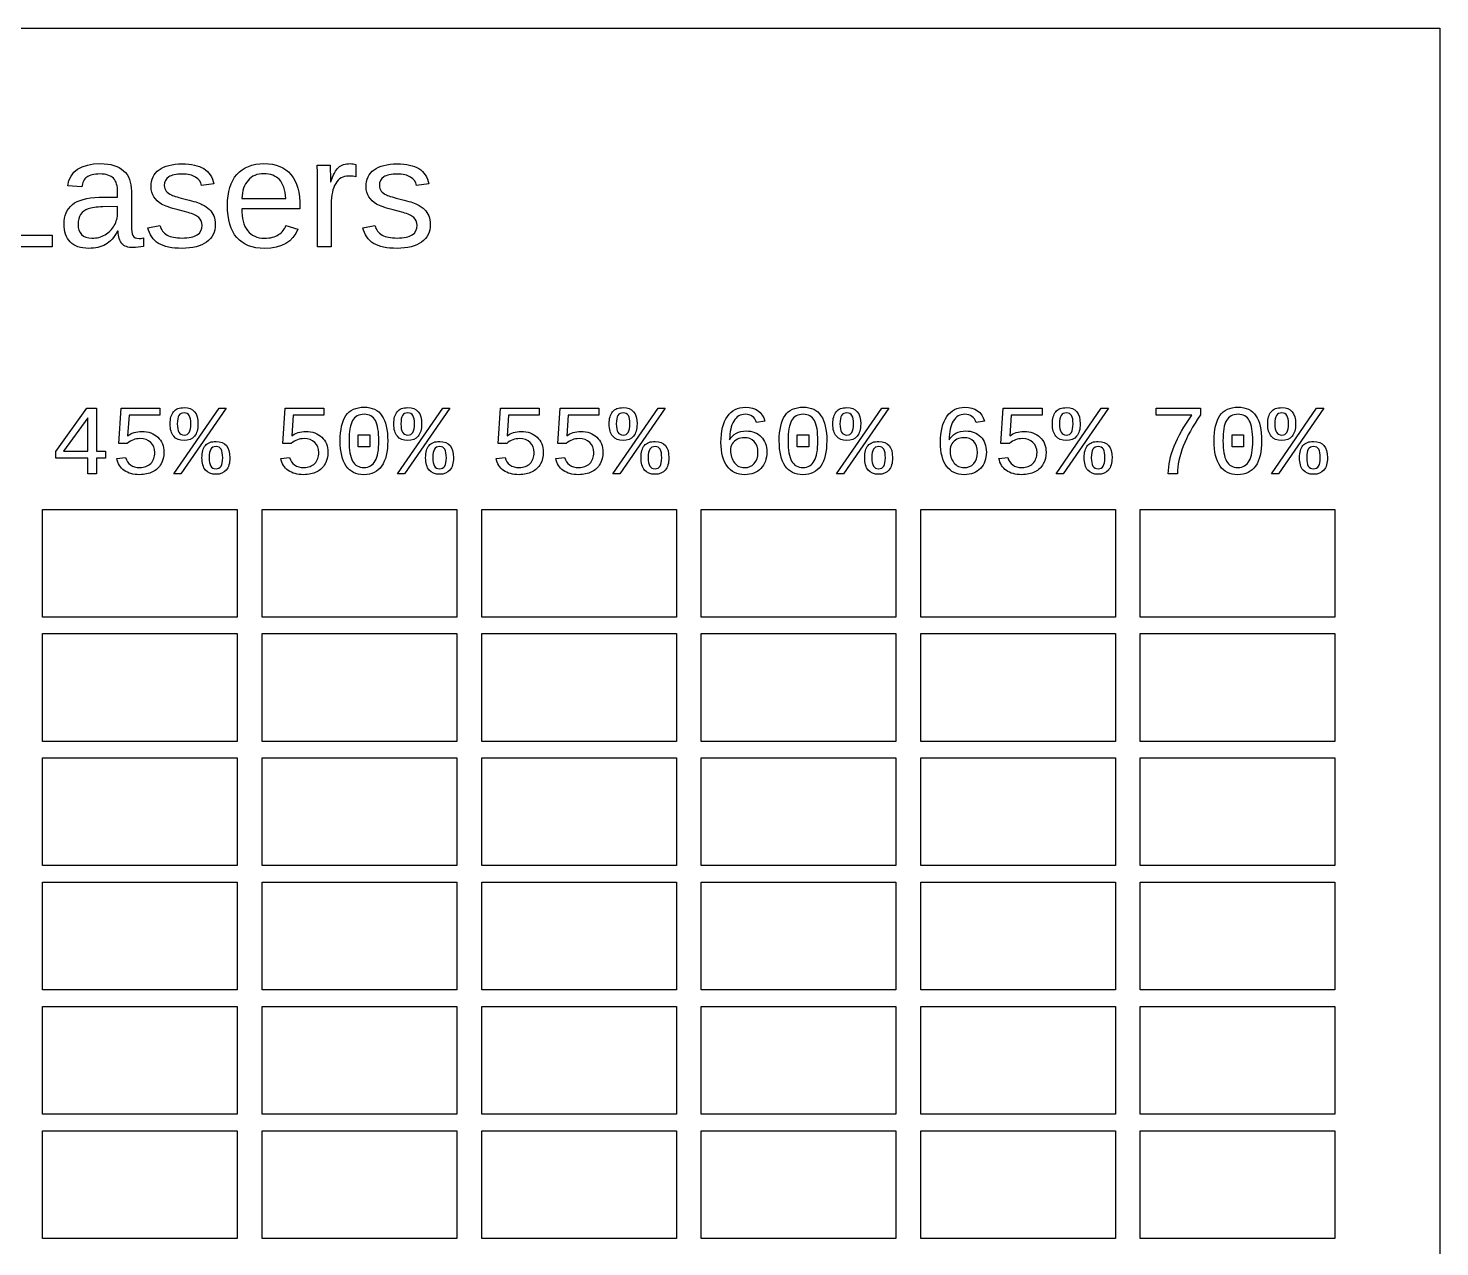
# Model space of a CAD drawing. Extents: x 0 to 218, y 0 to 155.
# Drawn here: x 127.7 to 217.9, y 77 to 154.9 of the extents above; entities that cross this region are included whole.
import ezdxf

# ---------------------------------------------------------------- set-up
doc = ezdxf.new("R2010")
doc.units = 0
doc.layers.add('Ebene_1', color=7, linetype='CONTINUOUS')

msp = doc.modelspace()

# ---------------------------------------------------------------- linework, layer by layer
at = {"layer": 'Ebene_1', "color": 7}
for points in [[(0.131722, 154.868278), (217.86828, 154.868278), (217.86828, 154.868278), (217.86828, 0.131717), (217.86828, 0.131717), (0.131722, 0.131717), (0.131722, 0.131717), (0.131722, 154.868278), (0.131722, 154.868278)], [(124.87854, 140.904486), (124.87854, 147.700281), (125.79976, 147.700281), (125.79976, 141.656894), (129.23383, 141.656894), (129.23383, 140.904486)], [(139.64701, 142.346602)], [(153.38329, 142.346602)], [(131.56344, 140.808023)], [(131.76115, 141.459146)], [(132.053162, 127.406605), (132.053162, 126.417518), (131.495057, 126.417518), (131.495057, 127.406605), (129.467273, 127.406605), (129.467273, 127.840687), (131.436145, 130.600209), (132.053162, 130.600209), (132.053162, 127.846888), (132.636071, 127.846888), (132.636071, 127.406605)], [(131.495057, 129.995594), (129.944764, 127.846888), (131.495057, 127.846888)], [(137.448181, 126.417518), (136.998598, 126.417518), (139.888343, 130.612611), (140.34413, 130.612611)], [(137.665223, 130.637416)], [(151.735681, 126.417518), (151.286098, 126.417518), (154.175843, 130.612611), (154.63163, 130.612611)], [(151.952723, 130.637416)], [(165.494021, 126.417518), (165.044438, 126.417518), (167.934183, 130.612611), (168.38997, 130.612611)], [(165.711063, 130.637416)], [(179.781511, 126.417518), (179.331928, 126.417518), (182.221673, 130.612611), (182.67746, 130.612611)], [(179.998553, 130.637416)], [(193.804431, 126.417518), (193.354848, 126.417518), (196.244593, 130.612611), (196.70038, 130.612611)], [(194.021473, 130.637416)], [(207.562761, 126.417518), (207.113178, 126.417518), (210.002923, 130.612611), (210.45871, 130.612611)], [(207.779803, 130.637416)], [(138.086903, 129.595619)], [(152.374403, 129.595619)], [(166.132743, 129.595619)], [(180.420233, 129.595619)], [(194.443153, 129.595619)], [(208.201483, 129.595619)], [(139.699208, 128.479408)], [(148.780824, 128.138343), (148.780824, 128.910389), (149.50946, 128.910389), (149.50946, 128.138343)], [(150.095473, 128.510414)], [(150.66288, 128.510414)], [(153.986708, 128.479408)], [(167.745048, 128.479408)], [(176.826654, 128.138343), (176.826654, 128.910389), (177.55529, 128.910389), (177.55529, 128.138343)], [(178.141303, 128.510414)], [(178.70871, 128.510414)], [(182.032538, 128.479408)], [(196.055458, 128.479408)], [(204.607904, 128.138343), (204.607904, 128.910389), (205.33654, 128.910389), (205.33654, 128.138343)], [(205.922553, 128.510414)], [(206.48996, 128.510414)], [(209.813788, 128.479408)], [(136.362976, 127.794178)], [(140.120888, 127.437611)], [(146.842958, 127.794178)], [(154.408388, 127.437611)], [(160.601298, 127.794178)], [(164.408816, 127.794178)], [(168.166728, 127.437611)], [(174.312078, 127.775575)], [(174.879485, 127.800379)], [(182.454218, 127.437611)], [(188.334998, 127.775575)], [(188.902405, 127.800379)], [(192.719226, 127.794178)], [(196.477138, 127.437611)], [(210.235468, 127.437611)], [(128.61871, 124.139582), (141.05413, 124.139582), (141.05413, 124.139582), (141.05413, 117.260413), (141.05413, 117.260413), (128.61871, 117.260413), (128.61871, 117.260413), (128.61871, 124.139582), (128.61871, 124.139582)], [(142.64165, 124.139582), (155.07706, 124.139582), (155.07706, 124.139582), (155.07706, 117.260413), (155.07706, 117.260413), (142.64165, 117.260413), (142.64165, 117.260413), (142.64165, 124.139582), (142.64165, 124.139582)], [(156.66457, 124.139582), (169.09998, 124.139582), (169.09998, 124.139582), (169.09998, 117.260413), (169.09998, 117.260413), (156.66457, 117.260413), (156.66457, 117.260413), (156.66457, 124.139582), (156.66457, 124.139582)], [(170.68745, 124.139582), (183.12287, 124.139582), (183.12287, 124.139582), (183.12287, 117.260413), (183.12287, 117.260413), (170.68745, 117.260413), (170.68745, 117.260413), (170.68745, 124.139582), (170.68745, 124.139582)], [(184.71034, 124.139582), (197.14576, 124.139582), (197.14576, 124.139582), (197.14576, 117.260413), (197.14576, 117.260413), (184.71034, 117.260413), (184.71034, 117.260413), (184.71034, 124.139582), (184.71034, 124.139582)], [(198.73323, 124.139582), (211.16865, 124.139582), (211.16865, 124.139582), (211.16865, 117.260413), (211.16865, 117.260413), (198.73323, 117.260413), (198.73323, 117.260413), (198.73323, 124.139582), (198.73323, 124.139582)], [(128.61871, 116.202077), (141.05413, 116.202077), (141.05413, 116.202077), (141.05413, 109.322907), (141.05413, 109.322907), (128.61871, 109.322907), (128.61871, 109.322907), (128.61871, 116.202077), (128.61871, 116.202077)], [(142.64165, 116.202077), (155.07706, 116.202077), (155.07706, 116.202077), (155.07706, 109.322907), (155.07706, 109.322907), (142.64165, 109.322907), (142.64165, 109.322907), (142.64165, 116.202077), (142.64165, 116.202077)], [(156.66457, 116.202077), (169.09998, 116.202077), (169.09998, 116.202077), (169.09998, 109.322907), (169.09998, 109.322907), (156.66457, 109.322907), (156.66457, 109.322907), (156.66457, 116.202077), (156.66457, 116.202077)], [(170.68745, 116.202077), (183.12287, 116.202077), (183.12287, 116.202077), (183.12287, 109.322907), (183.12287, 109.322907), (170.68745, 109.322907), (170.68745, 109.322907), (170.68745, 116.202077), (170.68745, 116.202077)], [(184.71034, 116.202077), (197.14576, 116.202077), (197.14576, 116.202077), (197.14576, 109.322907), (197.14576, 109.322907), (184.71034, 109.322907), (184.71034, 109.322907), (184.71034, 116.202077), (184.71034, 116.202077)], [(198.73323, 116.202077), (211.16865, 116.202077), (211.16865, 116.202077), (211.16865, 109.322907), (211.16865, 109.322907), (198.73323, 109.322907), (198.73323, 109.322907), (198.73323, 116.202077), (198.73323, 116.202077)], [(128.61871, 108.264569), (141.05413, 108.264569), (141.05413, 108.264569), (141.05413, 101.3854), (141.05413, 101.3854), (128.61871, 101.3854), (128.61871, 101.3854), (128.61871, 108.264569), (128.61871, 108.264569)], [(142.64165, 108.264569), (155.07706, 108.264569), (155.07706, 108.264569), (155.07706, 101.3854), (155.07706, 101.3854), (142.64165, 101.3854), (142.64165, 101.3854), (142.64165, 108.264569), (142.64165, 108.264569)], [(156.66457, 108.264569), (169.09998, 108.264569), (169.09998, 108.264569), (169.09998, 101.3854), (169.09998, 101.3854), (156.66457, 101.3854), (156.66457, 101.3854), (156.66457, 108.264569), (156.66457, 108.264569)], [(170.68745, 108.264569), (183.12287, 108.264569), (183.12287, 108.264569), (183.12287, 101.3854), (183.12287, 101.3854), (170.68745, 101.3854), (170.68745, 101.3854), (170.68745, 108.264569), (170.68745, 108.264569)], [(184.71034, 108.264569), (197.14576, 108.264569), (197.14576, 108.264569), (197.14576, 101.3854), (197.14576, 101.3854), (184.71034, 101.3854), (184.71034, 101.3854), (184.71034, 108.264569), (184.71034, 108.264569)], [(198.73323, 108.264569), (211.16865, 108.264569), (211.16865, 108.264569), (211.16865, 101.3854), (211.16865, 101.3854), (198.73323, 101.3854), (198.73323, 101.3854), (198.73323, 108.264569), (198.73323, 108.264569)], [(128.61871, 100.327062), (141.05413, 100.327062), (141.05413, 100.327062), (141.05413, 93.447892), (141.05413, 93.447892), (128.61871, 93.447892), (128.61871, 93.447892), (128.61871, 100.327062), (128.61871, 100.327062)], [(142.64165, 100.327062), (155.07706, 100.327062), (155.07706, 100.327062), (155.07706, 93.447892), (155.07706, 93.447892), (142.64165, 93.447892), (142.64165, 93.447892), (142.64165, 100.327062), (142.64165, 100.327062)], [(156.66457, 100.327062), (169.09998, 100.327062), (169.09998, 100.327062), (169.09998, 93.447892), (169.09998, 93.447892), (156.66457, 93.447892), (156.66457, 93.447892), (156.66457, 100.327062), (156.66457, 100.327062)], [(170.68745, 100.327062), (183.12287, 100.327062), (183.12287, 100.327062), (183.12287, 93.447892), (183.12287, 93.447892), (170.68745, 93.447892), (170.68745, 93.447892), (170.68745, 100.327062), (170.68745, 100.327062)], [(184.71034, 100.327062), (197.14576, 100.327062), (197.14576, 100.327062), (197.14576, 93.447892), (197.14576, 93.447892), (184.71034, 93.447892), (184.71034, 93.447892), (184.71034, 100.327062), (184.71034, 100.327062)], [(198.73323, 100.327062), (211.16865, 100.327062), (211.16865, 100.327062), (211.16865, 93.447892), (211.16865, 93.447892), (198.73323, 93.447892), (198.73323, 93.447892), (198.73323, 100.327062), (198.73323, 100.327062)], [(128.61871, 92.389554), (141.05413, 92.389554), (141.05413, 92.389554), (141.05413, 85.510384), (141.05413, 85.510384), (128.61871, 85.510384), (128.61871, 85.510384), (128.61871, 92.389554), (128.61871, 92.389554)], [(142.64165, 92.389554), (155.07706, 92.389554), (155.07706, 92.389554), (155.07706, 85.510384), (155.07706, 85.510384), (142.64165, 85.510384), (142.64165, 85.510384), (142.64165, 92.389554), (142.64165, 92.389554)], [(156.66457, 92.389554), (169.09998, 92.389554), (169.09998, 92.389554), (169.09998, 85.510384), (169.09998, 85.510384), (156.66457, 85.510384), (156.66457, 85.510384), (156.66457, 92.389554), (156.66457, 92.389554)], [(170.68745, 92.389554), (183.12287, 92.389554), (183.12287, 92.389554), (183.12287, 85.510384), (183.12287, 85.510384), (170.68745, 85.510384), (170.68745, 85.510384), (170.68745, 92.389554), (170.68745, 92.389554)], [(184.71034, 92.389554), (197.14576, 92.389554), (197.14576, 92.389554), (197.14576, 85.510384), (197.14576, 85.510384), (184.71034, 85.510384), (184.71034, 85.510384), (184.71034, 92.389554), (184.71034, 92.389554)], [(198.73323, 92.389554), (211.16865, 92.389554), (211.16865, 92.389554), (211.16865, 85.510384), (211.16865, 85.510384), (198.73323, 85.510384), (198.73323, 85.510384), (198.73323, 92.389554), (198.73323, 92.389554)], [(128.61871, 84.452046), (141.05413, 84.452046), (141.05413, 84.452046), (141.05413, 77.572877), (141.05413, 77.572877), (128.61871, 77.572877), (128.61871, 77.572877), (128.61871, 84.452046), (128.61871, 84.452046)], [(142.64165, 84.452046), (155.07706, 84.452046), (155.07706, 84.452046), (155.07706, 77.572877), (155.07706, 77.572877), (142.64165, 77.572877), (142.64165, 77.572877), (142.64165, 84.452046), (142.64165, 84.452046)], [(156.66457, 84.452046), (169.09998, 84.452046), (169.09998, 84.452046), (169.09998, 77.572877), (169.09998, 77.572877), (156.66457, 77.572877), (156.66457, 77.572877), (156.66457, 84.452046), (156.66457, 84.452046)], [(170.68745, 84.452046), (183.12287, 84.452046), (183.12287, 84.452046), (183.12287, 77.572877), (183.12287, 77.572877), (170.68745, 77.572877), (170.68745, 77.572877), (170.68745, 84.452046), (170.68745, 84.452046)], [(184.71034, 84.452046), (197.14576, 84.452046), (197.14576, 84.452046), (197.14576, 77.572877), (197.14576, 77.572877), (184.71034, 77.572877), (184.71034, 77.572877), (184.71034, 84.452046), (184.71034, 84.452046)], [(198.73323, 84.452046), (211.16865, 84.452046), (211.16865, 84.452046), (211.16865, 77.572877), (211.16865, 77.572877), (198.73323, 77.572877), (198.73323, 77.572877), (198.73323, 84.452046), (198.73323, 84.452046)]]:
    msp.add_lwpolyline(points, close=True, dxfattribs=at)
for points in [[(146.15824, 146.123116), (146.97818, 146.123116)], [(148.62772, 146.171348), (148.62772, 145.375531)], [(131.1245, 144.72923), (130.21775, 144.811223)], [(132.23864, 144.068461), (133.41066, 144.087754), (133.41066, 144.372318)], [(134.28847, 144.463958), (134.28847, 142.216378)], [(139.55533, 144.926979), (138.77398, 144.830516)], [(146.18714, 140.904486), (146.18714, 144.907686)], [(147.01678, 145.057203), (147.03608, 145.057203)], [(153.29161, 144.926979), (152.51027, 144.830516)], [(133.41066, 143.05078), (133.41066, 143.480039), (132.4605, 143.460747)], [(145.05853, 143.446277), (145.05853, 143.330522), (141.33507, 143.330522)], [(141.34471, 143.996114), (144.16142, 143.996114)], [(147.05538, 143.624733), (147.05538, 140.904486), (146.18714, 140.904486)], [(137.90582, 143.099011), (137.28364, 143.262998)], [(151.6421, 143.099011), (151.01992, 143.262998)], [(133.4396, 141.902874), (133.4107, 141.902874)], [(135.33991, 142.129561), (136.10679, 142.279078)], [(144.1566, 142.259786), (144.91866, 142.042745)], [(149.0762, 142.129561), (149.84307, 142.279078)], [(135.06017, 141.473615), (135.06017, 140.933424)], [(134.025134, 128.342982), (133.479431, 128.342982), (133.62516, 130.600209), (136.108727, 130.600209), (136.108727, 130.150624), (134.139857, 130.150624), (134.049938, 128.832875)], [(144.505115, 128.342982), (143.959412, 128.342982), (144.10514, 130.600209), (146.588709, 130.600209), (146.588709, 130.150624), (144.619837, 130.150624), (144.52992, 128.832875)], [(158.263455, 128.342982), (157.717752, 128.342982), (157.86348, 130.600209), (160.347049, 130.600209), (160.347049, 130.150624), (158.378177, 130.150624), (158.28826, 128.832875)], [(162.070974, 128.342982), (161.525271, 128.342982), (161.671, 130.600209), (164.154567, 130.600209), (164.154567, 130.150624), (162.185697, 130.150624), (162.095778, 128.832875)], [(190.381384, 128.342982), (189.835681, 128.342982), (189.98141, 130.600209), (192.464977, 130.600209), (192.464977, 130.150624), (190.496107, 130.150624), (190.406188, 128.832875)], [(202.037517, 130.150624), (199.752385, 130.150624), (199.752385, 130.600209), (202.577018, 130.600209), (202.577018, 130.169227)], [(174.758563, 129.775453), (174.225262, 129.679335)], [(188.781483, 129.775453), (188.248182, 129.679335)], [(133.352309, 127.394203), (133.916615, 127.459315)], [(143.832288, 127.394203), (144.396595, 127.459315)], [(157.590628, 127.394203), (158.154935, 127.459315)], [(161.398149, 127.394203), (161.962455, 127.459315)], [(189.708559, 127.394203), (190.272865, 127.459315)], [(201.110442, 126.417518), (200.527532, 126.417518)]]:
    msp.add_lwpolyline(points, dxfattribs=at)
for points in [[(130.21775, 144.811223), (130.365657, 145.750127), (131.063403, 146.219578), (132.31099, 146.219578)], [(132.31099, 146.219578), (132.966937, 146.219578), (133.460503, 146.068453), (133.79169, 145.766204)], [(136.05374, 145.828905), (136.394573, 146.079708), (136.889747, 146.205109), (137.53926, 146.205109)], [(137.53926, 146.205109), (138.11482, 146.205109), (138.57141, 146.103823), (138.90903, 145.901252)], [(141.02639, 145.529871), (141.43153, 145.989676), (142.008697, 146.219579), (142.75789, 146.219579)], [(142.75789, 146.219579), (144.29165, 146.219579), (145.05853, 145.295145), (145.05853, 143.446277)], [(146.18714, 144.907686), (146.18714, 145.274244), (146.177507, 145.679388), (146.15824, 146.123116)], [(146.97818, 146.123116), (147.003913, 145.531478), (147.01678, 145.176174), (147.01678, 145.057203)], [(147.51358, 145.973599), (147.69364, 146.137585), (147.947657, 146.219579), (148.27563, 146.219579)], [(148.27563, 146.219579), (148.391383, 146.219579), (148.508747, 146.203502), (148.62772, 146.171348)], [(149.79002, 145.828905), (150.130853, 146.079708), (150.626027, 146.205109), (151.27554, 146.205109)], [(151.27554, 146.205109), (151.851107, 146.205109), (152.307697, 146.103823), (152.64531, 145.901252)], [(131.44282, 145.361061), (131.265973, 145.229228), (131.159867, 145.018618), (131.1245, 144.72923)], [(132.29169, 145.558809), (131.90263, 145.558809), (131.619673, 145.492893), (131.44282, 145.361061)], [(133.14057, 145.283891), (132.960503, 145.46717), (132.677543, 145.558809), (132.29169, 145.558809)], [(133.41066, 144.372318), (133.41066, 144.796754), (133.32063, 145.100612), (133.14057, 145.283891)], [(133.79169, 145.766204), (134.122877, 145.467169), (134.28847, 145.033087), (134.28847, 144.463958)], [(135.54731, 144.7437), (135.54731, 145.219582), (135.71612, 145.581317), (136.05374, 145.828905)], [(136.6711, 145.370707), (136.484607, 145.251736), (136.39136, 145.071672), (136.39136, 144.830516)], [(137.53926, 145.549163), (137.14698, 145.549163), (136.857593, 145.489677), (136.6711, 145.370707)], [(138.38331, 145.361061), (138.17431, 145.486462), (137.89296, 145.549163), (137.53926, 145.549163)], [(138.77398, 144.830516), (138.72578, 145.062026), (138.595557, 145.238874), (138.38331, 145.361061)], [(138.90903, 145.901252), (139.249863, 145.69868), (139.465297, 145.373923), (139.55533, 144.926979)], [(140.4235, 143.547563), (140.4235, 144.409296), (140.624463, 145.070065), (141.02639, 145.529871)], [(142.74342, 145.578102), (142.3222, 145.578102), (141.987797, 145.436623), (141.74021, 145.153666)], [(143.74181, 145.197074), (143.510303, 145.451093), (143.177507, 145.578102), (142.74342, 145.578102)], [(144.16142, 143.996114), (144.11322, 144.545951), (143.97335, 144.946271), (143.74181, 145.197074)], [(147.03608, 145.057203), (147.174347, 145.504147), (147.333513, 145.809612), (147.51358, 145.973599)], [(148.1647, 145.423762), (147.804573, 145.423762), (147.529653, 145.267814), (147.33994, 144.955918)], [(148.62772, 145.375531), (148.511967, 145.407685), (148.357627, 145.423762), (148.1647, 145.423762)], [(149.28359, 144.7437), (149.28359, 145.219582), (149.4524, 145.581317), (149.79002, 145.828905)], [(150.40738, 145.370707), (150.220887, 145.251736), (150.12764, 145.071672), (150.12764, 144.830516)], [(151.27554, 145.549163), (150.88326, 145.549163), (150.593873, 145.489677), (150.40738, 145.370707)], [(152.11959, 145.361061), (151.91059, 145.486462), (151.62924, 145.549163), (151.27554, 145.549163)], [(152.51027, 144.830516), (152.462003, 145.062026), (152.331777, 145.238874), (152.11959, 145.361061)], [(152.64531, 145.901252), (152.98615, 145.69868), (153.201583, 145.373923), (153.29161, 144.926979)], [(135.72576, 144.092577), (135.606793, 144.269425), (135.54731, 144.486466), (135.54731, 144.7437)], [(136.39136, 144.830516), (136.39136, 144.682606), (136.429943, 144.56042), (136.50711, 144.463958)], [(136.50711, 144.463958), (136.584283, 144.367495), (136.69843, 144.285502), (136.84955, 144.217978)], [(141.74021, 145.153666), (141.495837, 144.873924), (141.364003, 144.488074), (141.34471, 143.996114)], [(147.33994, 144.955918), (147.150233, 144.647237), (147.05538, 144.203509), (147.05538, 143.624733)], [(149.46205, 144.092577), (149.343077, 144.269425), (149.28359, 144.486466), (149.28359, 144.7437)], [(150.12764, 144.830516), (150.12764, 144.682606), (150.166223, 144.56042), (150.24339, 144.463958)], [(150.24339, 144.463958), (150.320563, 144.367495), (150.434713, 144.285502), (150.58584, 144.217978)], [(129.98624, 142.361072), (129.98624, 142.901263), (130.163087, 143.316052), (130.51678, 143.60544)], [(130.51678, 143.60544), (130.873693, 143.894828), (131.447647, 144.049168), (132.23864, 144.068461)], [(132.4605, 143.460747), (132.052147, 143.454313), (131.74186, 143.412513), (131.52964, 143.335345)], [(136.21772, 143.639202), (136.00872, 143.764604), (135.844733, 143.915728), (135.72576, 144.092577)], [(137.28364, 143.262998), (136.785247, 143.391615), (136.42994, 143.517016), (136.21772, 143.639202)], [(136.84955, 144.217978), (137.000677, 144.150454), (137.319003, 144.057207), (137.80453, 143.938236)], [(137.80453, 143.938236), (138.264337, 143.822481), (138.595527, 143.714764), (138.7981, 143.615086)], [(138.7981, 143.615086), (139.000673, 143.518623), (139.159837, 143.410907), (139.27559, 143.291936)], [(141.02639, 141.497731), (140.624463, 141.957536), (140.4235, 142.640813), (140.4235, 143.547563)], [(149.95401, 143.639202), (149.745003, 143.764604), (149.581017, 143.915728), (149.46205, 144.092577)], [(151.01992, 143.262998), (150.521527, 143.391615), (150.166223, 143.517016), (149.95401, 143.639202)], [(150.58584, 144.217978), (150.73696, 144.150454), (151.055287, 144.057207), (151.54082, 143.938236)], [(151.54082, 143.938236), (152.000627, 143.822481), (152.331813, 143.714764), (152.53438, 143.615086)], [(152.53438, 143.615086), (152.736953, 143.518623), (152.896117, 143.410907), (153.01187, 143.291936)], [(131.04733, 142.978433), (130.93479, 142.817662), (130.87852, 142.607052), (130.87852, 142.346603)], [(131.52964, 143.335345), (131.32064, 143.258175), (131.15987, 143.139204), (131.04733, 142.978433)], [(133.19362, 142.269432), (133.338313, 142.52345), (133.41066, 142.7839), (133.41066, 143.05078)], [(138.59071, 142.780684), (138.44923, 142.909301), (138.220933, 143.01541), (137.90582, 143.099011)], [(138.80292, 142.279078), (138.80292, 142.484865), (138.732183, 142.652067), (138.59071, 142.780684)], [(139.27559, 143.291936), (139.394563, 143.172966), (139.486203, 143.034702), (139.55051, 142.877147)], [(139.55051, 142.877147), (139.614843, 142.722806), (139.64701, 142.545958), (139.64701, 142.346602)], [(141.33507, 143.330522), (141.33507, 142.732453), (141.458863, 142.27104), (141.70645, 141.946282)], [(152.32699, 142.780684), (152.18551, 142.909301), (151.957213, 143.01541), (151.6421, 143.099011)], [(152.53921, 142.279078), (152.53921, 142.484865), (152.46847, 142.652067), (152.32699, 142.780684)], [(153.01187, 143.291936), (153.130843, 143.172966), (153.222483, 143.034702), (153.28679, 142.877147)], [(153.28679, 142.877147), (153.351123, 142.722806), (153.38329, 142.545958), (153.38329, 142.346602)], [(130.38173, 141.222812), (130.11807, 141.499338), (129.98624, 141.878758), (129.98624, 142.361072)], [(130.87852, 142.346603), (130.87852, 142.063646), (130.95408, 141.844997), (131.1052, 141.690657)], [(131.1052, 141.690657), (131.25954, 141.536316), (131.47819, 141.459146), (131.76115, 141.459146)], [(131.76115, 141.459146), (132.079477, 141.459146), (132.362433, 141.531493), (132.61002, 141.676187)], [(132.61002, 141.676187), (132.857607, 141.820881), (133.05214, 142.018629), (133.19362, 142.269432)], [(133.4107, 141.902874), (133.18884, 141.504162), (132.93, 141.221204), (132.63418, 141.054002)], [(133.68558, 141.107057), (133.540887, 141.277474), (133.458893, 141.542747), (133.4396, 141.902874)], [(134.28847, 142.216378), (134.28847, 141.959144), (134.322233, 141.764611), (134.38976, 141.632778)], [(134.38976, 141.632778), (134.45728, 141.504161), (134.585897, 141.439853), (134.77561, 141.439853)], [(136.0248, 141.126349), (135.67432, 141.341783), (135.446023, 141.676187), (135.33991, 142.129561)], [(136.10679, 142.279078), (136.180743, 141.999337), (136.333477, 141.79355), (136.56499, 141.661717)], [(136.56499, 141.661717), (136.796503, 141.5331), (137.118047, 141.468792), (137.52962, 141.468792)], [(137.52962, 141.468792), (137.970133, 141.468792), (138.291673, 141.536316), (138.49424, 141.671363)], [(138.49424, 141.671363), (138.700027, 141.806411), (138.80292, 142.008983), (138.80292, 142.279078)], [(139.64697, 142.346602), (139.64697, 141.854643), (139.460477, 141.475223), (139.08749, 141.208343)], [(141.70645, 141.946282), (141.954037, 141.621524), (142.31577, 141.459146), (142.79165, 141.459146)], [(144.91866, 142.042745), (144.60676, 141.219597), (143.897757, 140.808023), (142.79165, 140.808023)], [(142.79165, 141.459146), (143.167857, 141.459146), (143.4685, 141.534708), (143.69358, 141.685833)], [(143.69358, 141.685833), (143.921873, 141.836958), (144.076213, 142.028275), (144.1566, 142.259786)], [(149.76108, 141.126349), (149.4106, 141.341783), (149.182307, 141.676187), (149.0762, 142.129561)], [(149.84307, 142.279078), (149.91703, 141.999337), (150.069763, 141.79355), (150.30127, 141.661717)], [(150.30127, 141.661717), (150.532783, 141.5331), (150.854327, 141.468792), (151.2659, 141.468792)], [(151.2659, 141.468792), (151.706413, 141.468792), (152.027957, 141.536316), (152.23053, 141.671363)], [(152.23053, 141.671363), (152.436317, 141.806411), (152.53921, 142.008983), (152.53921, 142.279078)], [(153.38325, 142.346602), (153.38325, 141.854643), (153.196757, 141.475223), (152.82377, 141.208343)], [(131.5634, 140.808023), (131.039287, 140.808023), (130.645397, 140.946286), (130.38173, 141.222812)], [(132.63418, 141.054002), (132.341573, 140.890016), (131.98466, 140.808023), (131.56344, 140.808023)], [(134.38976, 140.856254), (134.068213, 140.856254), (133.833487, 140.939855), (133.68558, 141.107057)], [(135.06017, 140.933424), (134.841523, 140.881977), (134.618053, 140.856254), (134.38976, 140.856254)], [(134.77561, 141.439853), (134.85921, 141.439853), (134.954063, 141.451107), (135.06017, 141.473615)], [(137.52962, 140.808023), (136.8801, 140.808023), (136.378493, 140.914132), (136.0248, 141.126349)], [(139.08749, 141.208343), (138.717717, 140.941463), (138.198427, 140.808023), (137.52962, 140.808023)], [(142.79165, 140.808023), (142.01995, 140.808023), (141.43153, 141.037925), (141.02639, 141.497731)], [(151.2659, 140.808023), (150.616387, 140.808023), (150.11478, 140.914132), (149.76108, 141.126349)], [(152.82377, 141.208343), (152.453997, 140.941463), (151.934707, 140.808023), (151.2659, 140.808023)], [(136.762952, 129.595619), (136.762952, 129.940817), (136.835299, 130.200233), (136.979992, 130.373866)], [(136.979992, 130.373866), (137.124688, 130.549566), (137.353098, 130.637416), (137.665223, 130.637416)], [(137.321059, 130.138221), (137.252846, 130.028667), (137.218739, 129.8478), (137.218739, 129.595619)], [(137.662123, 130.302552), (137.502958, 130.302552), (137.38927, 130.247775), (137.321059, 130.138221)], [(137.987684, 130.13202), (137.923606, 130.245708), (137.815085, 130.302552), (137.662123, 130.302552)], [(137.665223, 130.637416), (138.2502, 130.637416), (138.542688, 130.29015), (138.542688, 129.595619)], [(138.086903, 129.595619), (138.086903, 129.841599), (138.05383, 130.020399), (137.987684, 130.13202)], [(147.627405, 128.510414), (147.627405, 129.231817), (147.750395, 129.771319), (147.996375, 130.12892)], [(147.996375, 130.12892), (148.242354, 130.48652), (148.628894, 130.665321), (149.155993, 130.665321)], [(149.155993, 130.212635), (148.812862, 130.212635), (148.565849, 130.080344), (148.414953, 129.81576)], [(149.155993, 130.665321), (149.670691, 130.665321), (150.049996, 130.484453), (150.29391, 130.122718)], [(149.875329, 129.809559), (149.730635, 130.078277), (149.490857, 130.212635), (149.155993, 130.212635)], [(150.29391, 130.122718), (150.53989, 129.76305), (150.66288, 129.225615), (150.66288, 128.510414)], [(151.050452, 129.595619), (151.050452, 129.940817), (151.122799, 130.200233), (151.267492, 130.373866)], [(151.267492, 130.373866), (151.412188, 130.549566), (151.640598, 130.637416), (151.952723, 130.637416)], [(151.608559, 130.138221), (151.540346, 130.028667), (151.506239, 129.8478), (151.506239, 129.595619)], [(151.949623, 130.302552), (151.790458, 130.302552), (151.67677, 130.247775), (151.608559, 130.138221)], [(152.275184, 130.13202), (152.211106, 130.245708), (152.102585, 130.302552), (151.949623, 130.302552)], [(151.952723, 130.637416), (152.5377, 130.637416), (152.830188, 130.29015), (152.830188, 129.595619)], [(152.374403, 129.595619), (152.374403, 129.841599), (152.34133, 130.020399), (152.275184, 130.13202)], [(164.808792, 129.595619), (164.808792, 129.940817), (164.881139, 130.200233), (165.025832, 130.373866)], [(165.025832, 130.373866), (165.170528, 130.549566), (165.398938, 130.637416), (165.711063, 130.637416)], [(165.366899, 130.138221), (165.298686, 130.028667), (165.264579, 129.8478), (165.264579, 129.595619)], [(165.707963, 130.302552), (165.548798, 130.302552), (165.43511, 130.247775), (165.366899, 130.138221)], [(166.033524, 130.13202), (165.969446, 130.245708), (165.860925, 130.302552), (165.707963, 130.302552)], [(165.711063, 130.637416), (166.29604, 130.637416), (166.588528, 130.29015), (166.588528, 129.595619)], [(166.132743, 129.595619), (166.132743, 129.841599), (166.09967, 130.020399), (166.033524, 130.13202)], [(171.949431, 128.408094), (171.949431, 129.12743), (172.085857, 129.683469), (172.358709, 130.07621)], [(172.358709, 130.07621), (172.63156, 130.46895), (173.016033, 130.665321), (173.512127, 130.665321)], [(173.505926, 130.212635), (173.189666, 130.212635), (172.943686, 130.068975), (172.767986, 129.781654)], [(174.225262, 129.679335), (174.115708, 130.034868), (173.875929, 130.212635), (173.505926, 130.212635)], [(173.512127, 130.665321), (174.171518, 130.665321), (174.586997, 130.368698), (174.758563, 129.775453)], [(175.673235, 128.510414), (175.673235, 129.231817), (175.796225, 129.771319), (176.042205, 130.12892)], [(176.042205, 130.12892), (176.288184, 130.48652), (176.674724, 130.665321), (177.201823, 130.665321)], [(177.201823, 130.212635), (176.858692, 130.212635), (176.611679, 130.080344), (176.460783, 129.81576)], [(177.201823, 130.665321), (177.716521, 130.665321), (178.095826, 130.484453), (178.33974, 130.122718)], [(177.921159, 129.809559), (177.776465, 130.078277), (177.536687, 130.212635), (177.201823, 130.212635)], [(178.33974, 130.122718), (178.58572, 129.76305), (178.70871, 129.225615), (178.70871, 128.510414)], [(179.096282, 129.595619), (179.096282, 129.940817), (179.168629, 130.200233), (179.313322, 130.373866)], [(179.313322, 130.373866), (179.458018, 130.549566), (179.686428, 130.637416), (179.998553, 130.637416)], [(179.654389, 130.138221), (179.586176, 130.028667), (179.552069, 129.8478), (179.552069, 129.595619)], [(179.995453, 130.302552), (179.836288, 130.302552), (179.7226, 130.247775), (179.654389, 130.138221)], [(180.321014, 130.13202), (180.256936, 130.245708), (180.148415, 130.302552), (179.995453, 130.302552)], [(179.998553, 130.637416), (180.58353, 130.637416), (180.876018, 130.29015), (180.876018, 129.595619)], [(180.420233, 129.595619), (180.420233, 129.841599), (180.38716, 130.020399), (180.321014, 130.13202)], [(185.972351, 128.408094), (185.972351, 129.12743), (186.108777, 129.683469), (186.381629, 130.07621)], [(186.381629, 130.07621), (186.65448, 130.46895), (187.038953, 130.665321), (187.535047, 130.665321)], [(187.528846, 130.212635), (187.212586, 130.212635), (186.966606, 130.068975), (186.790906, 129.781654)], [(188.248182, 129.679335), (188.138628, 130.034868), (187.898849, 130.212635), (187.528846, 130.212635)], [(187.535047, 130.665321), (188.194438, 130.665321), (188.609917, 130.368698), (188.781483, 129.775453)], [(193.119202, 129.595619), (193.119202, 129.940817), (193.191549, 130.200233), (193.336242, 130.373866)], [(193.336242, 130.373866), (193.480938, 130.549566), (193.709348, 130.637416), (194.021473, 130.637416)], [(193.677309, 130.138221), (193.609096, 130.028667), (193.574989, 129.8478), (193.574989, 129.595619)], [(194.018373, 130.302552), (193.859208, 130.302552), (193.74552, 130.247775), (193.677309, 130.138221)], [(194.343934, 130.13202), (194.279856, 130.245708), (194.171335, 130.302552), (194.018373, 130.302552)], [(194.021473, 130.637416), (194.60645, 130.637416), (194.898938, 130.29015), (194.898938, 129.595619)], [(194.443153, 129.595619), (194.443153, 129.841599), (194.41008, 130.020399), (194.343934, 130.13202)], [(200.905803, 128.17555), (201.160052, 128.806003), (201.53729, 129.464361), (202.037517, 130.150624)], [(202.577018, 130.169227), (201.599301, 128.763628), (201.110442, 127.513058), (201.110442, 126.417518)], [(203.454485, 128.510414), (203.454485, 129.231817), (203.577475, 129.771319), (203.823455, 130.12892)], [(203.823455, 130.12892), (204.069434, 130.48652), (204.455974, 130.665321), (204.983073, 130.665321)], [(204.983073, 130.212635), (204.639942, 130.212635), (204.392929, 130.080344), (204.242033, 129.81576)], [(204.983073, 130.665321), (205.497771, 130.665321), (205.877076, 130.484453), (206.12099, 130.122718)], [(205.702409, 129.809559), (205.557715, 130.078277), (205.317937, 130.212635), (204.983073, 130.212635)], [(206.12099, 130.122718), (206.36697, 129.76305), (206.48996, 129.225615), (206.48996, 128.510414)], [(206.877532, 129.595619), (206.877532, 129.940817), (206.949879, 130.200233), (207.094572, 130.373866)], [(207.094572, 130.373866), (207.239268, 130.549566), (207.467678, 130.637416), (207.779803, 130.637416)], [(207.435639, 130.138221), (207.367426, 130.028667), (207.333319, 129.8478), (207.333319, 129.595619)], [(207.776703, 130.302552), (207.617538, 130.302552), (207.50385, 130.247775), (207.435639, 130.138221)], [(208.102264, 130.13202), (208.038186, 130.245708), (207.929665, 130.302552), (207.776703, 130.302552)], [(207.779803, 130.637416), (208.36478, 130.637416), (208.657268, 130.29015), (208.657268, 129.595619)], [(208.201483, 129.595619), (208.201483, 129.841599), (208.16841, 130.020399), (208.102264, 130.13202)], [(134.049938, 128.832875), (134.291785, 129.01891), (134.592542, 129.111927), (134.95221, 129.111927)], [(134.95221, 129.111927), (135.37389, 129.111927), (135.713921, 128.989971), (135.972303, 128.746058)], [(136.989295, 128.804969), (136.8384, 128.982736), (136.762952, 129.246286), (136.762952, 129.595619)], [(137.218739, 129.595619), (137.218739, 129.35584), (137.252846, 129.178073), (137.321059, 129.062318)], [(137.321059, 129.062318), (137.38927, 128.946563), (137.501924, 128.888685), (137.659022, 128.888685)], [(137.659022, 128.888685), (137.805783, 128.888685), (137.913269, 128.945529), (137.981483, 129.059217)], [(137.981483, 129.059217), (138.051763, 129.174973), (138.086903, 129.353773), (138.086903, 129.595619)], [(138.542688, 129.595619), (138.542688, 129.25042), (138.46724, 128.987904), (138.316345, 128.80807)], [(144.52992, 128.832875), (144.771765, 129.01891), (145.072522, 129.111927), (145.43219, 129.111927)], [(145.43219, 129.111927), (145.85387, 129.111927), (146.193901, 128.989971), (146.452283, 128.746058)], [(148.414953, 129.81576), (148.266125, 129.551177), (148.191711, 129.116061), (148.191711, 128.510414)], [(150.095473, 128.510414), (150.095473, 129.10986), (150.022092, 129.542909), (149.875329, 129.809559)], [(151.276795, 128.804969), (151.1259, 128.982736), (151.050452, 129.246286), (151.050452, 129.595619)], [(151.506239, 129.595619), (151.506239, 129.35584), (151.540346, 129.178073), (151.608559, 129.062318)], [(151.608559, 129.062318), (151.67677, 128.946563), (151.789424, 128.888685), (151.946522, 128.888685)], [(151.946522, 128.888685), (152.093283, 128.888685), (152.200769, 128.945529), (152.268983, 129.059217)], [(152.268983, 129.059217), (152.339263, 129.174973), (152.374403, 129.353773), (152.374403, 129.595619)], [(152.830188, 129.595619), (152.830188, 129.25042), (152.75474, 128.987904), (152.603845, 128.80807)], [(158.28826, 128.832875), (158.530105, 129.01891), (158.830862, 129.111927), (159.19053, 129.111927)], [(159.19053, 129.111927), (159.61221, 129.111927), (159.952241, 128.989971), (160.210623, 128.746058)], [(162.095778, 128.832875), (162.337625, 129.01891), (162.638382, 129.111927), (162.99805, 129.111927)], [(162.99805, 129.111927), (163.41973, 129.111927), (163.759761, 128.989971), (164.018143, 128.746058)], [(165.035135, 128.804969), (164.88424, 128.982736), (164.808792, 129.246286), (164.808792, 129.595619)], [(165.264579, 129.595619), (165.264579, 129.35584), (165.298686, 129.178073), (165.366899, 129.062318)], [(165.366899, 129.062318), (165.43511, 128.946563), (165.547764, 128.888685), (165.704862, 128.888685)], [(165.704862, 128.888685), (165.851623, 128.888685), (165.959109, 128.945529), (166.027323, 129.059217)], [(166.027323, 129.059217), (166.097603, 129.174973), (166.132743, 129.353773), (166.132743, 129.595619)], [(166.588528, 129.595619), (166.588528, 129.25042), (166.51308, 128.987904), (166.362185, 128.80807)], [(172.767986, 129.781654), (172.592286, 129.494333), (172.504436, 129.091257), (172.504436, 128.572425)], [(172.504436, 128.572425), (172.605722, 128.760527), (172.748349, 128.903154), (172.932317, 129.000306)], [(172.932317, 129.000306), (173.116285, 129.099525), (173.327125, 129.149134), (173.564837, 129.149134)], [(173.564837, 129.149134), (173.961712, 129.149134), (174.280039, 129.026144), (174.519817, 128.780164)], [(176.460783, 129.81576), (176.311955, 129.551177), (176.237541, 129.116061), (176.237541, 128.510414)], [(178.141303, 128.510414), (178.141303, 129.10986), (178.067922, 129.542909), (177.921159, 129.809559)], [(179.322625, 128.804969), (179.17173, 128.982736), (179.096282, 129.246286), (179.096282, 129.595619)], [(179.552069, 129.595619), (179.552069, 129.35584), (179.586176, 129.178073), (179.654389, 129.062318)], [(179.654389, 129.062318), (179.7226, 128.946563), (179.835254, 128.888685), (179.992352, 128.888685)], [(179.992352, 128.888685), (180.139113, 128.888685), (180.246599, 128.945529), (180.314813, 129.059217)], [(180.314813, 129.059217), (180.385093, 129.174973), (180.420233, 129.353773), (180.420233, 129.595619)], [(180.876018, 129.595619), (180.876018, 129.25042), (180.80057, 128.987904), (180.649675, 128.80807)], [(186.790906, 129.781654), (186.615206, 129.494333), (186.527356, 129.091257), (186.527356, 128.572425)], [(186.527356, 128.572425), (186.628642, 128.760527), (186.771269, 128.903154), (186.955237, 129.000306)], [(186.955237, 129.000306), (187.139205, 129.099525), (187.350045, 129.149134), (187.587757, 129.149134)], [(187.587757, 129.149134), (187.984632, 129.149134), (188.302959, 129.026144), (188.542737, 128.780164)], [(190.406188, 128.832875), (190.648035, 129.01891), (190.948792, 129.111927), (191.30846, 129.111927)], [(191.30846, 129.111927), (191.73014, 129.111927), (192.070171, 128.989971), (192.328553, 128.746058)], [(193.345545, 128.804969), (193.19465, 128.982736), (193.119202, 129.246286), (193.119202, 129.595619)], [(193.574989, 129.595619), (193.574989, 129.35584), (193.609096, 129.178073), (193.677309, 129.062318)], [(193.677309, 129.062318), (193.74552, 128.946563), (193.858174, 128.888685), (194.015272, 128.888685)], [(194.015272, 128.888685), (194.162033, 128.888685), (194.269519, 128.945529), (194.337733, 129.059217)], [(194.337733, 129.059217), (194.408013, 129.174973), (194.443153, 129.353773), (194.443153, 129.595619)], [(194.898938, 129.595619), (194.898938, 129.25042), (194.82349, 128.987904), (194.672595, 128.80807)], [(204.242033, 129.81576), (204.093205, 129.551177), (204.018791, 129.116061), (204.018791, 128.510414)], [(205.922553, 128.510414), (205.922553, 129.10986), (205.849172, 129.542909), (205.702409, 129.809559)], [(207.103875, 128.804969), (206.95298, 128.982736), (206.877532, 129.246286), (206.877532, 129.595619)], [(207.333319, 129.595619), (207.333319, 129.35584), (207.367426, 129.178073), (207.435639, 129.062318)], [(207.435639, 129.062318), (207.50385, 128.946563), (207.616504, 128.888685), (207.773602, 128.888685)], [(207.773602, 128.888685), (207.920363, 128.888685), (208.027849, 128.945529), (208.096063, 129.059217)], [(208.096063, 129.059217), (208.166343, 129.174973), (208.201483, 129.353773), (208.201483, 129.595619)], [(208.657268, 129.595619), (208.657268, 129.25042), (208.58182, 128.987904), (208.430925, 128.80807)], [(134.415809, 128.584828), (134.285585, 128.537285), (134.15536, 128.45667), (134.025134, 128.342982)], [(134.837489, 128.656141), (134.686594, 128.656141), (134.546034, 128.63237), (134.415809, 128.584828)], [(135.525819, 128.411195), (135.354252, 128.574492), (135.124809, 128.656141), (134.837489, 128.656141)], [(135.783168, 127.781776), (135.783168, 128.038091), (135.697385, 128.247897), (135.525819, 128.411195)], [(135.972303, 128.746058), (136.232752, 128.504212), (136.362976, 128.186919), (136.362976, 127.794178)], [(137.65282, 128.538319), (137.361365, 128.538319), (137.140191, 128.627202), (136.989295, 128.804969)], [(138.316345, 128.80807), (138.165451, 128.628236), (137.944276, 128.538319), (137.65282, 128.538319)], [(138.796936, 127.437611), (138.796936, 127.78281), (138.869283, 128.042225), (139.013977, 128.215858)], [(139.013977, 128.215858), (139.158672, 128.391558), (139.387082, 128.479408), (139.699208, 128.479408)], [(139.696107, 128.144545), (139.536942, 128.144545), (139.423254, 128.089768), (139.355043, 127.980213)], [(140.021669, 127.974012), (139.957588, 128.0877), (139.849068, 128.144545), (139.696107, 128.144545)], [(139.699208, 128.479408), (140.284184, 128.479408), (140.576672, 128.132142), (140.576672, 127.437611)], [(144.895789, 128.584828), (144.765564, 128.537285), (144.63534, 128.45667), (144.505115, 128.342982)], [(145.317469, 128.656141), (145.166573, 128.656141), (145.026013, 128.63237), (144.895789, 128.584828)], [(146.005799, 128.411195), (145.834233, 128.574492), (145.60479, 128.656141), (145.317469, 128.656141)], [(146.263147, 127.781776), (146.263147, 128.038091), (146.177365, 128.247897), (146.005799, 128.411195)], [(146.452283, 128.746058), (146.712733, 128.504212), (146.842958, 128.186919), (146.842958, 127.794178)], [(148.005677, 126.90431), (147.753496, 127.272246), (147.627405, 127.807614), (147.627405, 128.510414)], [(148.191711, 128.510414), (148.191711, 127.921302), (148.267159, 127.490321), (148.418054, 127.217469)], [(149.866029, 127.229872), (150.018992, 127.508924), (150.095473, 127.935772), (150.095473, 128.510414)], [(150.66288, 128.510414), (150.66288, 127.811748), (150.533688, 127.277414), (150.275305, 126.907411)], [(151.94032, 128.538319), (151.648865, 128.538319), (151.427691, 128.627202), (151.276795, 128.804969)], [(152.603845, 128.80807), (152.452951, 128.628236), (152.231776, 128.538319), (151.94032, 128.538319)], [(153.084436, 127.437611), (153.084436, 127.78281), (153.156783, 128.042225), (153.301477, 128.215858)], [(153.301477, 128.215858), (153.446172, 128.391558), (153.674582, 128.479408), (153.986708, 128.479408)], [(153.983607, 128.144545), (153.824442, 128.144545), (153.710754, 128.089768), (153.642543, 127.980213)], [(154.309169, 127.974012), (154.245088, 128.0877), (154.136568, 128.144545), (153.983607, 128.144545)], [(153.986708, 128.479408), (154.571684, 128.479408), (154.864172, 128.132142), (154.864172, 127.437611)], [(158.654129, 128.584828), (158.523904, 128.537285), (158.39368, 128.45667), (158.263455, 128.342982)], [(159.075809, 128.656141), (158.924913, 128.656141), (158.784353, 128.63237), (158.654129, 128.584828)], [(159.764139, 128.411195), (159.592573, 128.574492), (159.36313, 128.656141), (159.075809, 128.656141)], [(160.021487, 127.781776), (160.021487, 128.038091), (159.935705, 128.247897), (159.764139, 128.411195)], [(160.210623, 128.746058), (160.471073, 128.504212), (160.601298, 128.186919), (160.601298, 127.794178)], [(162.461649, 128.584828), (162.331425, 128.537285), (162.2012, 128.45667), (162.070974, 128.342982)], [(162.883329, 128.656141), (162.732434, 128.656141), (162.591874, 128.63237), (162.461649, 128.584828)], [(163.571659, 128.411195), (163.400092, 128.574492), (163.170649, 128.656141), (162.883329, 128.656141)], [(163.829008, 127.781776), (163.829008, 128.038091), (163.743225, 128.247897), (163.571659, 128.411195)], [(164.018143, 128.746058), (164.278592, 128.504212), (164.408816, 128.186919), (164.408816, 127.794178)], [(165.69866, 128.538319), (165.407205, 128.538319), (165.186031, 128.627202), (165.035135, 128.804969)], [(166.362185, 128.80807), (166.211291, 128.628236), (165.990116, 128.538319), (165.69866, 128.538319)], [(166.842776, 127.437611), (166.842776, 127.78281), (166.915123, 128.042225), (167.059817, 128.215858)], [(167.059817, 128.215858), (167.204512, 128.391558), (167.432922, 128.479408), (167.745048, 128.479408)], [(167.741947, 128.144545), (167.582782, 128.144545), (167.469094, 128.089768), (167.400883, 127.980213)], [(168.067509, 127.974012), (168.003428, 128.0877), (167.894908, 128.144545), (167.741947, 128.144545)], [(167.745048, 128.479408), (168.330024, 128.479408), (168.622512, 128.132142), (168.622512, 127.437611)], [(172.343206, 126.888807), (172.08069, 127.246408), (171.949431, 127.752837), (171.949431, 128.408094)], [(172.674969, 128.324378), (172.598488, 128.202422), (172.560247, 128.063929), (172.560247, 127.9089)], [(172.99743, 128.612733), (172.861004, 128.54452), (172.753517, 128.448402), (172.674969, 128.324378)], [(173.431512, 128.718153), (173.278549, 128.718153), (173.133855, 128.683013), (172.99743, 128.612733)], [(174.073333, 128.470106), (173.916237, 128.63547), (173.702296, 128.718153), (173.431512, 128.718153)], [(174.312078, 127.775575), (174.312078, 128.073231), (174.232496, 128.304741), (174.073333, 128.470106)], [(174.519817, 128.780164), (174.759596, 128.536252), (174.879485, 128.209657), (174.879485, 127.800379)], [(176.051507, 126.90431), (175.799326, 127.272246), (175.673235, 127.807614), (175.673235, 128.510414)], [(176.237541, 128.510414), (176.237541, 127.921302), (176.312989, 127.490321), (176.463884, 127.217469)], [(177.911859, 127.229872), (178.064822, 127.508924), (178.141303, 127.935772), (178.141303, 128.510414)], [(178.70871, 128.510414), (178.70871, 127.811748), (178.579518, 127.277414), (178.321135, 126.907411)], [(179.98615, 128.538319), (179.694695, 128.538319), (179.473521, 128.627202), (179.322625, 128.804969)], [(180.649675, 128.80807), (180.498781, 128.628236), (180.277606, 128.538319), (179.98615, 128.538319)], [(181.130266, 127.437611), (181.130266, 127.78281), (181.202613, 128.042225), (181.347307, 128.215858)], [(181.347307, 128.215858), (181.492002, 128.391558), (181.720412, 128.479408), (182.032538, 128.479408)], [(182.029437, 128.144545), (181.870272, 128.144545), (181.756584, 128.089768), (181.688373, 127.980213)], [(182.354999, 127.974012), (182.290918, 128.0877), (182.182398, 128.144545), (182.029437, 128.144545)], [(182.032538, 128.479408), (182.617514, 128.479408), (182.910002, 128.132142), (182.910002, 127.437611)], [(186.366126, 126.888807), (186.10361, 127.246408), (185.972351, 127.752837), (185.972351, 128.408094)], [(186.697889, 128.324378), (186.621408, 128.202422), (186.583167, 128.063929), (186.583167, 127.9089)], [(187.02035, 128.612733), (186.883924, 128.54452), (186.776437, 128.448402), (186.697889, 128.324378)], [(187.454432, 128.718153), (187.301469, 128.718153), (187.156775, 128.683013), (187.02035, 128.612733)], [(188.096253, 128.470106), (187.939157, 128.63547), (187.725216, 128.718153), (187.454432, 128.718153)], [(188.334998, 127.775575), (188.334998, 128.073231), (188.255416, 128.304741), (188.096253, 128.470106)], [(188.542737, 128.780164), (188.782516, 128.536252), (188.902405, 128.209657), (188.902405, 127.800379)], [(190.772059, 128.584828), (190.641835, 128.537285), (190.51161, 128.45667), (190.381384, 128.342982)], [(191.193739, 128.656141), (191.042844, 128.656141), (190.902284, 128.63237), (190.772059, 128.584828)], [(191.882069, 128.411195), (191.710502, 128.574492), (191.481059, 128.656141), (191.193739, 128.656141)], [(192.139418, 127.781776), (192.139418, 128.038091), (192.053635, 128.247897), (191.882069, 128.411195)], [(192.328553, 128.746058), (192.589002, 128.504212), (192.719226, 128.186919), (192.719226, 127.794178)], [(194.00907, 128.538319), (193.717615, 128.538319), (193.496441, 128.627202), (193.345545, 128.804969)], [(194.672595, 128.80807), (194.521701, 128.628236), (194.300526, 128.538319), (194.00907, 128.538319)], [(195.153186, 127.437611), (195.153186, 127.78281), (195.225533, 128.042225), (195.370227, 128.215858)], [(195.370227, 128.215858), (195.514922, 128.391558), (195.743332, 128.479408), (196.055458, 128.479408)], [(196.052357, 128.144545), (195.893192, 128.144545), (195.779504, 128.089768), (195.711293, 127.980213)], [(196.377919, 127.974012), (196.313838, 128.0877), (196.205318, 128.144545), (196.052357, 128.144545)], [(196.055458, 128.479408), (196.640434, 128.479408), (196.932922, 128.132142), (196.932922, 127.437611)], [(200.527532, 126.417518), (200.527532, 126.961154), (200.653623, 127.547165), (200.905803, 128.17555)], [(203.832757, 126.90431), (203.580576, 127.272246), (203.454485, 127.807614), (203.454485, 128.510414)], [(204.018791, 128.510414), (204.018791, 127.921302), (204.094239, 127.490321), (204.245134, 127.217469)], [(205.693109, 127.229872), (205.846072, 127.508924), (205.922553, 127.935772), (205.922553, 128.510414)], [(206.48996, 128.510414), (206.48996, 127.811748), (206.360768, 127.277414), (206.102385, 126.907411)], [(207.7674, 128.538319), (207.475945, 128.538319), (207.254771, 128.627202), (207.103875, 128.804969)], [(208.430925, 128.80807), (208.280031, 128.628236), (208.058856, 128.538319), (207.7674, 128.538319)], [(208.911516, 127.437611), (208.911516, 127.78281), (208.983863, 128.042225), (209.128557, 128.215858)], [(209.128557, 128.215858), (209.273252, 128.391558), (209.501662, 128.479408), (209.813788, 128.479408)], [(209.810687, 128.144545), (209.651522, 128.144545), (209.537834, 128.089768), (209.469623, 127.980213)], [(210.136249, 127.974012), (210.072168, 128.0877), (209.963648, 128.144545), (209.810687, 128.144545)], [(209.813788, 128.479408), (210.398764, 128.479408), (210.691252, 128.132142), (210.691252, 127.437611)], [(133.826696, 126.622157), (133.576584, 126.799924), (133.418455, 127.057272), (133.352309, 127.394203)], [(133.916615, 127.459315), (134.034437, 127.0273), (134.337261, 126.811293), (134.825085, 126.811293)], [(135.522718, 127.071742), (135.696351, 127.245375), (135.783168, 127.482053), (135.783168, 127.781776)], [(136.362976, 127.794178), (136.362976, 127.506857), (136.301998, 127.254676), (136.180043, 127.037635)], [(139.023279, 126.646961), (138.872384, 126.824728), (138.796936, 127.088278), (138.796936, 127.437611)], [(139.355043, 127.980213), (139.28683, 127.870659), (139.252723, 127.689792), (139.252723, 127.437611)], [(139.252723, 127.437611), (139.252723, 127.197832), (139.28683, 127.020065), (139.355043, 126.90431)], [(140.015467, 126.90121), (140.085747, 127.016965), (140.120888, 127.195765), (140.120888, 127.437611)], [(140.120888, 127.437611), (140.120888, 127.683591), (140.087815, 127.862391), (140.021669, 127.974012)], [(140.576672, 127.437611), (140.576672, 127.092412), (140.501224, 126.829896), (140.350329, 126.650062)], [(144.306678, 126.622157), (144.056564, 126.799924), (143.898434, 127.057272), (143.832288, 127.394203)], [(144.396595, 127.459315), (144.514417, 127.0273), (144.817241, 126.811293), (145.305066, 126.811293)], [(146.002698, 127.071742), (146.176331, 127.245375), (146.263147, 127.482053), (146.263147, 127.781776)], [(146.842958, 127.794178), (146.842958, 127.506857), (146.781979, 127.254676), (146.660022, 127.037635)], [(148.418054, 127.217469), (148.571017, 126.946685), (148.812863, 126.811293), (149.143592, 126.811293)], [(149.143592, 126.811293), (149.472254, 126.811293), (149.713066, 126.950819), (149.866029, 127.229872)], [(153.310779, 126.646961), (153.159884, 126.824728), (153.084436, 127.088278), (153.084436, 127.437611)], [(153.642543, 127.980213), (153.57433, 127.870659), (153.540223, 127.689792), (153.540223, 127.437611)], [(153.540223, 127.437611), (153.540223, 127.197832), (153.57433, 127.020065), (153.642543, 126.90431)], [(154.302967, 126.90121), (154.373247, 127.016965), (154.408388, 127.195765), (154.408388, 127.437611)], [(154.408388, 127.437611), (154.408388, 127.683591), (154.375315, 127.862391), (154.309169, 127.974012)], [(154.864172, 127.437611), (154.864172, 127.092412), (154.788724, 126.829896), (154.637829, 126.650062)], [(158.065018, 126.622157), (157.814904, 126.799924), (157.656774, 127.057272), (157.590628, 127.394203)], [(158.154935, 127.459315), (158.272757, 127.0273), (158.575581, 126.811293), (159.063406, 126.811293)], [(159.761038, 127.071742), (159.934671, 127.245375), (160.021487, 127.482053), (160.021487, 127.781776)], [(160.601298, 127.794178), (160.601298, 127.506857), (160.540319, 127.254676), (160.418362, 127.037635)], [(161.872536, 126.622157), (161.622424, 126.799924), (161.464295, 127.057272), (161.398149, 127.394203)], [(161.962455, 127.459315), (162.080277, 127.0273), (162.383101, 126.811293), (162.870925, 126.811293)], [(163.568558, 127.071742), (163.742191, 127.245375), (163.829008, 127.482053), (163.829008, 127.781776)], [(164.408816, 127.794178), (164.408816, 127.506857), (164.347838, 127.254676), (164.225883, 127.037635)], [(167.069119, 126.646961), (166.918224, 126.824728), (166.842776, 127.088278), (166.842776, 127.437611)], [(167.400883, 127.980213), (167.33267, 127.870659), (167.298563, 127.689792), (167.298563, 127.437611)], [(167.298563, 127.437611), (167.298563, 127.197832), (167.33267, 127.020065), (167.400883, 126.90431)], [(168.061307, 126.90121), (168.131587, 127.016965), (168.166728, 127.195765), (168.166728, 127.437611)], [(168.166728, 127.437611), (168.166728, 127.683591), (168.133655, 127.862391), (168.067509, 127.974012)], [(168.622512, 127.437611), (168.622512, 127.092412), (168.547064, 126.829896), (168.396169, 126.650062)], [(172.560247, 127.9089), (172.560247, 127.594707), (172.642929, 127.332191), (172.808294, 127.121351)], [(174.076434, 127.065541), (174.23353, 127.239173), (174.312078, 127.475851), (174.312078, 127.775575)], [(174.879485, 127.800379), (174.879485, 127.362163), (174.753395, 127.011797), (174.501214, 126.749281)], [(176.463884, 127.217469), (176.616847, 126.946685), (176.858693, 126.811293), (177.189422, 126.811293)], [(177.189422, 126.811293), (177.518084, 126.811293), (177.758896, 126.950819), (177.911859, 127.229872)], [(181.356609, 126.646961), (181.205714, 126.824728), (181.130266, 127.088278), (181.130266, 127.437611)], [(181.688373, 127.980213), (181.62016, 127.870659), (181.586053, 127.689792), (181.586053, 127.437611)], [(181.586053, 127.437611), (181.586053, 127.197832), (181.62016, 127.020065), (181.688373, 126.90431)], [(182.348797, 126.90121), (182.419077, 127.016965), (182.454218, 127.195765), (182.454218, 127.437611)], [(182.454218, 127.437611), (182.454218, 127.683591), (182.421145, 127.862391), (182.354999, 127.974012)], [(182.910002, 127.437611), (182.910002, 127.092412), (182.834554, 126.829896), (182.683659, 126.650062)], [(186.583167, 127.9089), (186.583167, 127.594707), (186.665849, 127.332191), (186.831214, 127.121351)], [(188.099354, 127.065541), (188.25645, 127.239173), (188.334998, 127.475851), (188.334998, 127.775575)], [(188.902405, 127.800379), (188.902405, 127.362163), (188.776315, 127.011797), (188.524134, 126.749281)], [(190.182946, 126.622157), (189.932834, 126.799924), (189.774705, 127.057272), (189.708559, 127.394203)], [(190.272865, 127.459315), (190.390687, 127.0273), (190.693511, 126.811293), (191.181335, 126.811293)], [(191.878968, 127.071742), (192.052601, 127.245375), (192.139418, 127.482053), (192.139418, 127.781776)], [(192.719226, 127.794178), (192.719226, 127.506857), (192.658248, 127.254676), (192.536293, 127.037635)], [(195.379529, 126.646961), (195.228634, 126.824728), (195.153186, 127.088278), (195.153186, 127.437611)], [(195.711293, 127.980213), (195.64308, 127.870659), (195.608973, 127.689792), (195.608973, 127.437611)], [(195.608973, 127.437611), (195.608973, 127.197832), (195.64308, 127.020065), (195.711293, 126.90431)], [(196.371717, 126.90121), (196.441997, 127.016965), (196.477138, 127.195765), (196.477138, 127.437611)], [(196.477138, 127.437611), (196.477138, 127.683591), (196.444065, 127.862391), (196.377919, 127.974012)], [(196.932922, 127.437611), (196.932922, 127.092412), (196.857474, 126.829896), (196.706579, 126.650062)], [(204.245134, 127.217469), (204.398097, 126.946685), (204.639943, 126.811293), (204.970672, 126.811293)], [(204.970672, 126.811293), (205.299334, 126.811293), (205.540146, 126.950819), (205.693109, 127.229872)], [(209.137859, 126.646961), (208.986964, 126.824728), (208.911516, 127.088278), (208.911516, 127.437611)], [(209.469623, 127.980213), (209.40141, 127.870659), (209.367303, 127.689792), (209.367303, 127.437611)], [(209.367303, 127.437611), (209.367303, 127.197832), (209.40141, 127.020065), (209.469623, 126.90431)], [(210.130047, 126.90121), (210.200327, 127.016965), (210.235468, 127.195765), (210.235468, 127.437611)], [(210.235468, 127.437611), (210.235468, 127.683591), (210.202395, 127.862391), (210.136249, 127.974012)], [(210.691252, 127.437611), (210.691252, 127.092412), (210.615804, 126.829896), (210.464909, 126.650062)], [(134.812684, 126.355506), (134.405473, 126.355506), (134.07681, 126.44439), (133.826696, 126.622157)], [(135.64364, 126.53224), (135.410062, 126.414418), (135.133077, 126.355506), (134.812684, 126.355506)], [(134.825085, 126.811293), (135.116542, 126.811293), (135.349086, 126.898109), (135.522718, 127.071742)], [(136.180043, 127.037635), (136.058086, 126.820594), (135.879285, 126.652129), (135.64364, 126.53224)], [(139.686804, 126.380311), (139.39535, 126.380311), (139.174175, 126.469195), (139.023279, 126.646961)], [(139.355043, 126.90431), (139.423254, 126.788555), (139.535909, 126.730677), (139.693006, 126.730677)], [(140.350329, 126.650062), (140.199434, 126.470228), (139.978259, 126.380311), (139.686804, 126.380311)], [(139.693006, 126.730677), (139.839767, 126.730677), (139.947254, 126.787521), (140.015467, 126.90121)], [(145.292664, 126.355506), (144.885454, 126.355506), (144.556792, 126.44439), (144.306678, 126.622157)], [(146.123621, 126.53224), (145.890043, 126.414418), (145.613058, 126.355506), (145.292664, 126.355506)], [(145.305066, 126.811293), (145.596521, 126.811293), (145.829065, 126.898109), (146.002698, 127.071742)], [(146.660022, 127.037635), (146.538066, 126.820594), (146.359266, 126.652129), (146.123621, 126.53224)], [(149.13739, 126.355506), (148.635096, 126.355506), (148.257859, 126.538441), (148.005677, 126.90431)], [(150.275305, 126.907411), (150.018991, 126.539475), (149.639686, 126.355506), (149.13739, 126.355506)], [(153.974304, 126.380311), (153.68285, 126.380311), (153.461675, 126.469195), (153.310779, 126.646961)], [(153.642543, 126.90431), (153.710754, 126.788555), (153.823409, 126.730677), (153.980506, 126.730677)], [(154.637829, 126.650062), (154.486934, 126.470228), (154.265759, 126.380311), (153.974304, 126.380311)], [(153.980506, 126.730677), (154.127267, 126.730677), (154.234754, 126.787521), (154.302967, 126.90121)], [(159.051004, 126.355506), (158.643794, 126.355506), (158.315132, 126.44439), (158.065018, 126.622157)], [(159.881961, 126.53224), (159.648383, 126.414418), (159.371398, 126.355506), (159.051004, 126.355506)], [(159.063406, 126.811293), (159.354861, 126.811293), (159.587405, 126.898109), (159.761038, 127.071742)], [(160.418362, 127.037635), (160.296406, 126.820594), (160.117606, 126.652129), (159.881961, 126.53224)], [(162.858524, 126.355506), (162.451313, 126.355506), (162.12265, 126.44439), (161.872536, 126.622157)], [(163.68948, 126.53224), (163.455902, 126.414418), (163.178917, 126.355506), (162.858524, 126.355506)], [(162.870925, 126.811293), (163.162382, 126.811293), (163.394926, 126.898109), (163.568558, 127.071742)], [(164.225883, 127.037635), (164.103926, 126.820594), (163.925125, 126.652129), (163.68948, 126.53224)], [(167.732644, 126.380311), (167.44119, 126.380311), (167.220015, 126.469195), (167.069119, 126.646961)], [(167.400883, 126.90431), (167.469094, 126.788555), (167.581749, 126.730677), (167.738846, 126.730677)], [(168.396169, 126.650062), (168.245274, 126.470228), (168.024099, 126.380311), (167.732644, 126.380311)], [(167.738846, 126.730677), (167.885607, 126.730677), (167.993094, 126.787521), (168.061307, 126.90121)], [(173.468719, 126.355506), (172.980893, 126.355506), (172.605722, 126.533273), (172.343206, 126.888807)], [(172.808294, 127.121351), (172.975725, 126.910511), (173.189666, 126.805091), (173.450115, 126.805091)], [(173.450115, 126.805091), (173.712631, 126.805091), (173.921404, 126.891908), (174.076434, 127.065541)], [(174.501214, 126.749281), (174.2511, 126.486765), (173.906935, 126.355506), (173.468719, 126.355506)], [(177.18322, 126.355506), (176.680926, 126.355506), (176.303689, 126.538441), (176.051507, 126.90431)], [(178.321135, 126.907411), (178.064821, 126.539475), (177.685516, 126.355506), (177.18322, 126.355506)], [(182.020134, 126.380311), (181.72868, 126.380311), (181.507505, 126.469195), (181.356609, 126.646961)], [(181.688373, 126.90431), (181.756584, 126.788555), (181.869239, 126.730677), (182.026336, 126.730677)], [(182.683659, 126.650062), (182.532764, 126.470228), (182.311589, 126.380311), (182.020134, 126.380311)], [(182.026336, 126.730677), (182.173097, 126.730677), (182.280584, 126.787521), (182.348797, 126.90121)], [(187.491639, 126.355506), (187.003813, 126.355506), (186.628642, 126.533273), (186.366126, 126.888807)], [(186.831214, 127.121351), (186.998645, 126.910511), (187.212586, 126.805091), (187.473035, 126.805091)], [(187.473035, 126.805091), (187.735551, 126.805091), (187.944324, 126.891908), (188.099354, 127.065541)], [(188.524134, 126.749281), (188.27402, 126.486765), (187.929855, 126.355506), (187.491639, 126.355506)], [(191.168934, 126.355506), (190.761723, 126.355506), (190.43306, 126.44439), (190.182946, 126.622157)], [(191.99989, 126.53224), (191.766312, 126.414418), (191.489327, 126.355506), (191.168934, 126.355506)], [(191.181335, 126.811293), (191.472792, 126.811293), (191.705336, 126.898109), (191.878968, 127.071742)], [(192.536293, 127.037635), (192.414336, 126.820594), (192.235535, 126.652129), (191.99989, 126.53224)], [(196.043054, 126.380311), (195.7516, 126.380311), (195.530425, 126.469195), (195.379529, 126.646961)], [(195.711293, 126.90431), (195.779504, 126.788555), (195.892159, 126.730677), (196.049256, 126.730677)], [(196.706579, 126.650062), (196.555684, 126.470228), (196.334509, 126.380311), (196.043054, 126.380311)], [(196.049256, 126.730677), (196.196017, 126.730677), (196.303504, 126.787521), (196.371717, 126.90121)], [(204.96447, 126.355506), (204.462176, 126.355506), (204.084939, 126.538441), (203.832757, 126.90431)], [(206.102385, 126.907411), (205.846071, 126.539475), (205.466766, 126.355506), (204.96447, 126.355506)], [(209.801384, 126.380311), (209.50993, 126.380311), (209.288755, 126.469195), (209.137859, 126.646961)], [(209.469623, 126.90431), (209.537834, 126.788555), (209.650489, 126.730677), (209.807586, 126.730677)], [(210.464909, 126.650062), (210.314014, 126.470228), (210.092839, 126.380311), (209.801384, 126.380311)], [(209.807586, 126.730677), (209.954347, 126.730677), (210.061834, 126.787521), (210.130047, 126.90121)]]:
    msp.add_open_spline(points, degree=3, dxfattribs=at)

doc.saveas('drawing.dxf')
